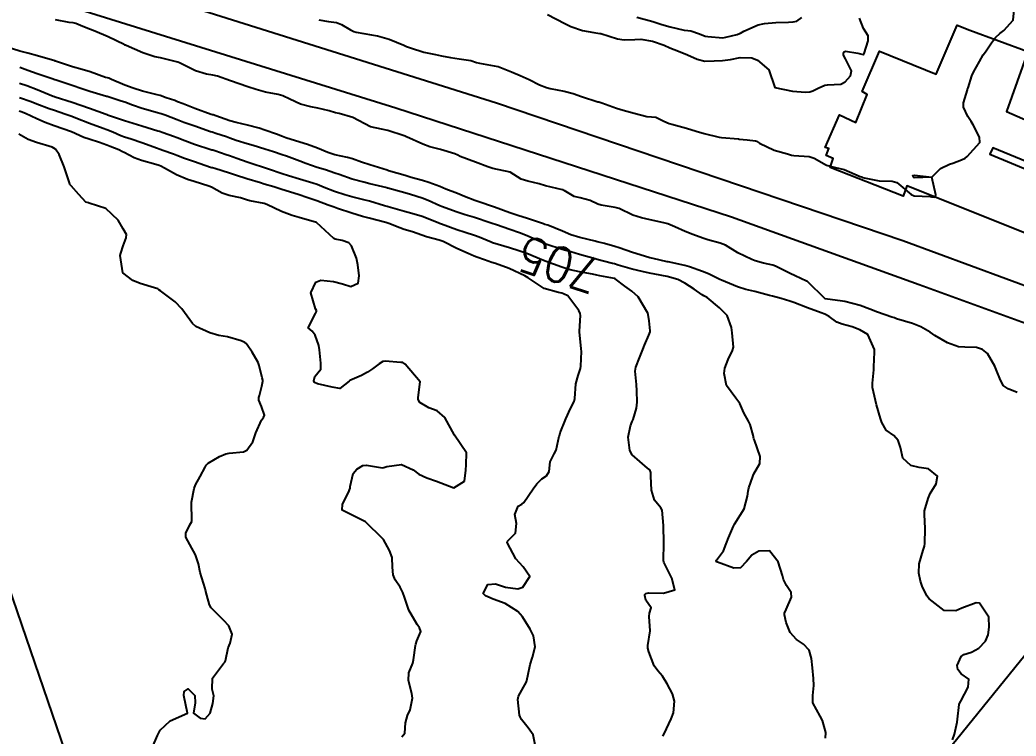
# Model space of a CAD drawing. Header units: metres. Extents: x 298520 to 308411, y 7433745 to 7450750.
# Drawn here: x 306096.4 to 306209.8, y 7435754.7 to 7435836.2 of the extents above; entities that cross this region are included whole.
import ezdxf
from ezdxf.enums import TextEntityAlignment as Align

# ---------------------------------------------------------------- set-up
doc = ezdxf.new("R2010")
doc.units = ezdxf.units.M
doc.header["$LTSCALE"] = 10
doc.linetypes.add('CONTINUO', pattern=[0])
for name, color, linetype in [('Cotas', 45, 'Continuous'), ('Curvas de Nivel 1m', 11, 'Continuous'), ('Curvas de Nivel 5m', 15, 'Continuous'), ('Edificações', 30, 'Continuous'), ('Linha Férrea', 251, 'TRACKS'), ('TEXTO', 45, 'Continuous')]:
    doc.layers.add(name, color=color, linetype=linetype)
doc.styles.add('Style-STANDARD', font='STANDARD.shx')
doc.linetypes.add('TRACKS', pattern='A,0.15,[130,ltypeshp.shx,S=0.25,R=0,X=0,Y=0],0.15', length=0.3)

msp = doc.modelspace()

# ---------------------------------------------------------------- linework, layer by layer
at = {"layer": 'Curvas de Nivel 1m', "flags": 128}
for points, elevation in [([(306130.45, 7435836.22), (306131.53, 7435836.04), (306132.45, 7435835.89), (306133.02, 7435835.67), (306134.05, 7435835.09), (306134.44, 7435834.89), (306134.7, 7435834.81), (306136.43, 7435834.5), (306137.11, 7435834.38), (306138.43, 7435834), (306140.12, 7435833.32), (306140.42, 7435833.19), (306140.88, 7435833.01), (306142.41, 7435832.54), (306143.71, 7435832.27), (306144.4, 7435832.13), (306145.44, 7435831.91), (306146.4, 7435831.79), (306147.75, 7435831.58), (306148.4, 7435831.36), (306148.74, 7435831.26), (306150.39, 7435830.99), (306150.87, 7435830.89), (306152.38, 7435830.28), (306153.35, 7435829.89), (306154.37, 7435829.41), (306155.55, 7435828.83), (306156.36, 7435828.49), (306156.79, 7435828.39), (306158.36, 7435828.11), (306159.4, 7435827.83), (306160.35, 7435827.5), (306162.21, 7435826.89), (306162.34, 7435826.86), (306162.43, 7435826.83), (306162.65, 7435826.75), (306163.9, 7435826.29), (306164.34, 7435826.16), (306165.11, 7435825.93), (306166.33, 7435825.59), (306167.79, 7435825.22), (306168.33, 7435825.18), (306168.8, 7435825.14), (306169.74, 7435824.66), (306170.32, 7435824.41), (306170.65, 7435824.32), (306172.31, 7435823.86), (306173.39, 7435823.53), (306174.3, 7435823.28), (306176.04, 7435822.84), (306176.3, 7435822.8), (306178.21, 7435822.65), (306178.29, 7435822.64), (306179.23, 7435822.55), (306180.18, 7435822.42), (306180.29, 7435822.39), (306180.63, 7435822.19), (306182.28, 7435821.36), (306183.81, 7435820.96), (306184.28, 7435820.8), (306184.54, 7435820.75), (306186.27, 7435820.65), (306186.85, 7435820.45), (306188.26, 7435819.65), (306189.28, 7435819.4), (306190.25, 7435819.16), (306192.08, 7435818.39), (306192.24, 7435818.32), (306192.35, 7435818.28), (306194.24, 7435817.87), (306195.73, 7435817.84), (306196.24, 7435817.69), (306197.9, 7435816.32), (306198.22, 7435816.16), (306200.04, 7435816.11), (306200.22, 7435816.08), (306200.5, 7435816.01), (306200.71, 7435816.29), (306200.24, 7435818.29), (306198.24, 7435818.21), (306198.11, 7435818.32), (306198.08, 7435818.49), (306198.25, 7435818.54), (306200.24, 7435818.29), (306201.24, 7435819.3), (306202.27, 7435819.77), (306202.65, 7435819.88), (306203.61, 7435820.26), (306204.05, 7435820.47), (306204.28, 7435820.65), (306205.7, 7435822.23), (306205.68, 7435822.86), (306204.96, 7435824.24), (306204.71, 7435824.63), (306204.33, 7435825.2), (306203.84, 7435826.26), (306203.84, 7435826.77), (306204.3, 7435828.25), (306204.32, 7435828.3), (306204.37, 7435828.46), (306204.81, 7435829.82), (306204.98, 7435830.24), (306205.66, 7435831.48), (306206.1, 7435832.22), (306206.23, 7435832.41), (306206.42, 7435832.69), (306207.03, 7435833.61), (306207.48, 7435834.21), (306207.99, 7435834.66), (306208.45, 7435834.99), (306209.51, 7435836.18), (306209.63, 7435837.34)], 708), ([(306156.46, 7435836.82), (306158.45, 7435835.8), (306159.12, 7435835.46), (306160.45, 7435834.99), (306161.75, 7435834.76), (306162.44, 7435834.67), (306162.54, 7435834.65), (306164.43, 7435834.06), (306165.2, 7435833.94), (306166.43, 7435833.99), (306167.12, 7435834.01), (306168.43, 7435833.79), (306169.77, 7435833.31), (306170.42, 7435833.04), (306171.38, 7435832.64), (306172.41, 7435832.22), (306173.53, 7435831.74), (306174.4, 7435831.51), (306175.46, 7435831.53), (306176.4, 7435831.58), (306177.3, 7435831.68), (306178.41, 7435831.92), (306179.74, 7435831.88), (306180.4, 7435831.61), (306181.68, 7435830.52), (306182.36, 7435828.51), (306184.36, 7435828.09), (306185.87, 7435827.98), (306186.36, 7435828.02), (306186.7, 7435828.12), (306187.28, 7435828.45), (306188.05, 7435828.76), (306188.37, 7435828.8), (306189.89, 7435828.9), (306190.37, 7435829.14), (306190.97, 7435829.82), (306191.1, 7435830.4), (306190.41, 7435831.76), (306190.17, 7435832.18), (306190.18, 7435832.41), (306190.26, 7435832.57), (306190.42, 7435832.64), (306191.81, 7435832.4), (306192.41, 7435832.26), (306192.49, 7435832.31), (306192.54, 7435832.39), (306193.01, 7435833.81), (306192.98, 7435834.38), (306192.45, 7435835.24), (306192.02, 7435836.39)], 707), ([(306209.96, 7435793.77), (306208.94, 7435794.19), (306208.38, 7435794.6), (306207.97, 7435795.39), (306207.64, 7435796.2), (306207.41, 7435796.78), (306206.57, 7435798.21), (306206.01, 7435798.69), (306205.33, 7435798.92), (306204.01, 7435798.93), (306203.27, 7435799), (306202.02, 7435799.44), (306200.58, 7435800.28), (306200.04, 7435800.65), (306199, 7435801.26), (306198.05, 7435801.63), (306196.2, 7435802.19), (306196.05, 7435802.25), (306195.98, 7435802.27), (306195.67, 7435802.35), (306194.06, 7435802.92), (306193.17, 7435803.28), (306192.07, 7435803.68), (306190.34, 7435804.15), (306190.08, 7435804.2), (306188.08, 7435804.44), (306186.1, 7435806.42), (306186.08, 7435806.43), (306185.98, 7435806.46), (306184.69, 7435807.06), (306184.11, 7435807.35), (306182.45, 7435808.18), (306182.12, 7435808.3), (306181.09, 7435808.52), (306180.13, 7435808.78), (306179.76, 7435808.91), (306178.14, 7435809.7), (306176.76, 7435810.57), (306176.15, 7435810.79), (306174.72, 7435811.17), (306174.16, 7435811.36), (306173.01, 7435811.78), (306172.17, 7435812.1), (306170.98, 7435812.64), (306170.18, 7435812.98), (306169.72, 7435813.11), (306168.18, 7435813.45), (306167.18, 7435813.69), (306166.19, 7435813.97), (306164.65, 7435814.72), (306164.2, 7435814.84), (306162.58, 7435815.12), (306162.21, 7435815.24), (306161.32, 7435815.65), (306160.21, 7435815.93), (306159.53, 7435816.1), (306158.37, 7435816.8), (306158.26, 7435816.84), (306158.22, 7435816.84), (306158.17, 7435816.85), (306156.23, 7435817.3), (306155.52, 7435817.54), (306154.23, 7435817.85), (306153.46, 7435818.07), (306152.24, 7435818.87), (306150.25, 7435819.28), (306149.69, 7435819.46), (306148.26, 7435820), (306146.55, 7435820.66), (306146.27, 7435820.8), (306145.92, 7435820.94), (306144.28, 7435821.44), (306143.08, 7435821.77), (306142.28, 7435822.07), (306140.41, 7435822.89), (306140.29, 7435822.94), (306140.25, 7435822.97), (306140.14, 7435823.01), (306138.3, 7435823.63), (306137.57, 7435823.78), (306136.31, 7435824.03), (306134.32, 7435825.08), (306132.75, 7435825.53), (306132.33, 7435825.64), (306131.6, 7435825.84), (306130.33, 7435826.17), (306129.52, 7435826.32), (306128.34, 7435826.63), (306127.13, 7435827.17), (306126.35, 7435827.55), (306125.82, 7435827.72), (306124.35, 7435827.99), (306123.31, 7435828.27), (306122.36, 7435828.58), (306120.37, 7435829.25), (306118.9, 7435829.8), (306118.38, 7435829.93), (306117.63, 7435830.04), (306116.38, 7435830.39), (306114.56, 7435831.32), (306114.39, 7435831.4), (306112.85, 7435831.79), (306112.4, 7435831.87), (306111.75, 7435832), (306110.4, 7435832.44), (306108.5, 7435833.3), (306108.41, 7435833.33), (306108.36, 7435833.34), (306108.26, 7435833.39), (306106.43, 7435834.28), (306104.94, 7435834.93), (306104.44, 7435835.13), (306103.56, 7435835.45), (306102.77, 7435835.79), (306102.45, 7435835.86), (306102, 7435835.92), (306100.45, 7435836.2)], 708), ([(306166.64, 7435836.52), (306168.46, 7435836.04), (306169.48, 7435835.69), (306170.45, 7435835.4), (306172.03, 7435835.05), (306172.45, 7435835.01), (306172.79, 7435834.97), (306173.79, 7435834.61), (306174.44, 7435834.37), (306174.72, 7435834.32), (306176.44, 7435834.18), (306176.8, 7435834.22), (306178.09, 7435834.56), (306178.35, 7435834.65), (306178.44, 7435834.7), (306178.82, 7435834.93), (306180.45, 7435835.64), (306181.19, 7435835.79), (306182.46, 7435835.9), (306183.92, 7435835.95), (306184.46, 7435835.97), (306184.86, 7435836.07), (306185.45, 7435836.47)], 706), ([(306202.59, 7435754.26), (306202.84, 7435754.91), (306203.14, 7435756.25), (306203.17, 7435756.59), (306203.34, 7435758.25), (306203.38, 7435758.4), (306203.54, 7435758.65), (306204.39, 7435760.24), (306204.47, 7435761.14), (306203.57, 7435761.76), (306203.19, 7435762.25), (306203.12, 7435762.71), (306203.6, 7435763.74), (306203.88, 7435763.97), (306204.77, 7435764.23), (306205.61, 7435764.69), (306206.36, 7435765.47), (306206.65, 7435766.21), (306206.76, 7435767.09), (306206.74, 7435768.21), (306205.67, 7435769.8), (306205.29, 7435769.84), (306203.66, 7435769.24), (306202.98, 7435768.94), (306201.66, 7435768.98), (306199.94, 7435770.29), (306199.68, 7435770.65), (306199.13, 7435771.74), (306198.95, 7435772.3), (306198.78, 7435773.23), (306198.8, 7435774.3), (306199.26, 7435775.82), (306199.4, 7435776.3), (306199.44, 7435776.61), (306199.49, 7435778.29), (306199.4, 7435779.91), (306199.41, 7435780.3), (306199.81, 7435781.71), (306199.99, 7435782.11), (306200.07, 7435782.29), (306200.73, 7435783.38), (306200.9, 7435784.28), (306199.85, 7435785.11), (306198.81, 7435785.26), (306197.85, 7435785.46), (306196.95, 7435786.33), (306196.67, 7435787.54), (306196.42, 7435788.33), (306195.9, 7435788.88), (306195.04, 7435789.49), (306194.54, 7435790.36), (306194.38, 7435790.82), (306193.93, 7435792.37), (306193.49, 7435794.37), (306193.5, 7435794.84), (306193.65, 7435796.37), (306193.65, 7435796.71), (306193.72, 7435798.37), (306193.71, 7435798.67), (306192.94, 7435800.38), (306192.04, 7435800.94), (306191.16, 7435801.28), (306190.04, 7435801.56), (306189.42, 7435801.79), (306188.57, 7435802.43), (306188.06, 7435802.7), (306187.64, 7435802.87), (306186.07, 7435803.44), (306184.51, 7435804.05), (306184.08, 7435804.2), (306183.09, 7435804.5), (306182.09, 7435804.75), (306181.77, 7435804.83), (306180.09, 7435805.28), (306179.07, 7435805.52), (306178.1, 7435805.82), (306176.29, 7435806.58), (306176.1, 7435806.67), (306174.82, 7435807.31), (306174.11, 7435807.57), (306172.65, 7435808.09), (306172.12, 7435808.25), (306170.23, 7435808.65), (306170.12, 7435808.67), (306168.5, 7435809.04), (306168.13, 7435809.13), (306167.52, 7435809.29), (306166.14, 7435809.73), (306164.62, 7435810.24), (306164.15, 7435810.39), (306162.96, 7435810.74), (306162.32, 7435810.92), (306162.15, 7435810.95), (306161.91, 7435811), (306160.16, 7435811.42), (306159.12, 7435811.75), (306158.17, 7435812.15), (306156.53, 7435812.82), (306156.17, 7435812.93), (306156.02, 7435812.98), (306154.18, 7435813.58), (306153.11, 7435813.94), (306152.19, 7435814.25), (306150.43, 7435814.89), (306150.2, 7435814.97), (306148.76, 7435815.46), (306148.21, 7435815.65), (306147.04, 7435816.1), (306146.22, 7435816.43), (306144.9, 7435816.95), (306144.23, 7435817.23), (306142.96, 7435817.71), (306142.24, 7435817.92), (306140.97, 7435818.27), (306140.25, 7435818.49), (306138.36, 7435819.04), (306138.28, 7435819.07), (306138.25, 7435819.08), (306138.21, 7435819.08), (306136.26, 7435819.69), (306135.31, 7435820.02), (306134.27, 7435820.38), (306133.71, 7435820.53), (306132.27, 7435820.85), (306131.46, 7435821.12), (306130.28, 7435821.62), (306129.15, 7435822.02), (306128.28, 7435822.27), (306126.67, 7435822.79), (306126.29, 7435822.93), (306125.61, 7435823.19), (306124.3, 7435823.66), (306123.64, 7435823.87), (306122.31, 7435824.22), (306121.03, 7435824.53), (306120.32, 7435824.73), (306118.69, 7435825.27), (306118.42, 7435825.38), (306118.32, 7435825.4), (306118.17, 7435825.44), (306116.33, 7435826.11), (306115, 7435826.65), (306114.34, 7435826.89), (306114.02, 7435827.01), (306113.06, 7435827.34), (306112.35, 7435827.58), (306112.04, 7435827.66), (306110.35, 7435828.1), (306109.31, 7435828.43), (306108.36, 7435828.76), (306106.81, 7435829.41), (306106.52, 7435829.56), (306106.37, 7435829.6), (306106.14, 7435829.65), (306104.38, 7435830.3), (306103.5, 7435830.57), (306102.39, 7435830.86), (306100.46, 7435831.49), (306100.39, 7435831.51), (306100.36, 7435831.53), (306098.4, 7435832.11), (306097.3, 7435832.42), (306096.4, 7435832.65), (306094.82, 7435833.15)], 707), ([(306188.12, 7435754.43), (306188.16, 7435755.1), (306187.8, 7435756.44), (306187.51, 7435756.94), (306186.7, 7435758.45), (306186.71, 7435759.28), (306186.8, 7435760.45), (306186.77, 7435761.24), (306186.65, 7435762.45), (306186.54, 7435763.5), (306186.27, 7435764.45), (306185.61, 7435765.13), (306184.82, 7435765.68), (306184.12, 7435766.48), (306183.64, 7435767.61), (306183.45, 7435768.49), (306183.47, 7435768.68), (306183.66, 7435769.1), (306184.28, 7435770.48), (306184.22, 7435771.02), (306183.69, 7435771.81), (306183.36, 7435772.49), (306183.22, 7435772.97), (306182.75, 7435774.5), (306181.74, 7435775.78), (306180.55, 7435775.71), (306179.73, 7435775.27), (306179.13, 7435774.54), (306178.45, 7435773.81), (306177.71, 7435773.79), (306175.84, 7435774.46), (306175.72, 7435774.52), (306175.68, 7435774.58), (306175.72, 7435774.7), (306176.53, 7435775.78), (306176.83, 7435776.57), (306177.07, 7435777.25), (306177.65, 7435778.56), (306177.69, 7435778.65), (306177.78, 7435778.8), (306178.88, 7435780.54), (306179.24, 7435781.98), (306179.32, 7435782.54), (306179.42, 7435782.94), (306179.84, 7435784.21), (306179.92, 7435784.45), (306179.97, 7435784.53), (306180.67, 7435785.71), (306180.71, 7435786.52), (306180.05, 7435788.37), (306179.99, 7435788.53), (306179.9, 7435788.93), (306179.54, 7435790.16), (306179.36, 7435790.54), (306178.85, 7435791.48), (306178.36, 7435792.55), (306177.94, 7435793.14), (306176.87, 7435794.57), (306176.59, 7435795.96), (306176.68, 7435796.57), (306177.04, 7435797.53), (306177.56, 7435798.56), (306177.64, 7435798.94), (306177.49, 7435800.57), (306177.44, 7435801.17), (306176.92, 7435802.57), (306176.07, 7435803.43), (306174.66, 7435804.6), (306174.28, 7435804.81), (306174.09, 7435804.92), (306173.17, 7435805.54), (306172.1, 7435806.23), (306171.3, 7435806.64), (306170.11, 7435807), (306168.7, 7435807.26), (306168.11, 7435807.37), (306167.24, 7435807.56), (306166.11, 7435807.83), (306164.53, 7435808.3), (306164.12, 7435808.42), (306163.88, 7435808.48), (306162.84, 7435808.74), (306162.13, 7435808.93), (306161.89, 7435808.99), (306160.13, 7435809.51), (306159.15, 7435809.79), (306158.15, 7435810.08), (306156.29, 7435810.68), (306156.15, 7435810.73), (306155.94, 7435810.82), (306154.16, 7435811.64), (306153.29, 7435811.98), (306152.17, 7435812.36), (306150.67, 7435812.89), (306150.18, 7435813.04), (306149.96, 7435813.11), (306148.18, 7435813.71), (306147.09, 7435814.03), (306146.19, 7435814.3), (306144.42, 7435814.96), (306144.2, 7435815.05), (306142.88, 7435815.65), (306142.21, 7435815.92), (306140.89, 7435816.33), (306140.22, 7435816.52), (306139.83, 7435816.63), (306138.31, 7435817.04), (306138.22, 7435817.06), (306138.2, 7435817.07), (306136.23, 7435817.56), (306135.58, 7435817.72), (306134.24, 7435818.08), (306132.76, 7435818.59), (306132.25, 7435818.77), (306131.2, 7435819.12), (306130.26, 7435819.42), (306128.96, 7435819.85), (306128.26, 7435820.11), (306126.76, 7435820.69), (306126.27, 7435820.86), (306125.26, 7435821.19), (306124.28, 7435821.5), (306122.95, 7435821.89), (306122.28, 7435822.09), (306121.04, 7435822.49), (306120.29, 7435822.75), (306119.92, 7435822.88), (306118.69, 7435823.27), (306118.29, 7435823.41), (306118.11, 7435823.47), (306116.3, 7435824.09), (306115.08, 7435824.54), (306114.32, 7435824.84), (306112.94, 7435825.34), (306112.48, 7435825.5), (306112.32, 7435825.55), (306112.05, 7435825.63), (306110.33, 7435826.13), (306109.2, 7435826.51), (306108.34, 7435826.83), (306107.91, 7435826.97), (306106.55, 7435827.42), (306106.34, 7435827.48), (306106.26, 7435827.5), (306104.35, 7435828.05), (306103.44, 7435828.37), (306102.36, 7435828.75), (306100.53, 7435829.33), (306100.37, 7435829.39), (306100.07, 7435829.49), (306098.38, 7435830.07), (306097.31, 7435830.45), (306096.39, 7435830.78)], 706), ([(306155.19, 7435753.09), (306154.84, 7435754.83), (306154.26, 7435755.61), (306153.5, 7435756.56), (306153.35, 7435756.85), (306153.3, 7435757.05), (306153.11, 7435758.85), (306153.18, 7435759.21), (306153.54, 7435759.91), (306154.07, 7435760.84), (306154.25, 7435761.53), (306154.5, 7435762.84), (306154.76, 7435763.66), (306155.08, 7435764.83), (306154.88, 7435766.1), (306154.51, 7435766.84), (306153.64, 7435768.23), (306153.08, 7435768.86), (306151.66, 7435769.78), (306150.29, 7435770.27), (306149.67, 7435770.51), (306149.41, 7435770.63), (306149.16, 7435770.9), (306149.68, 7435771.92), (306150.55, 7435772.02), (306151.68, 7435771.64), (306153.1, 7435771.43), (306153.68, 7435771.62), (306154.48, 7435772.84), (306153.71, 7435773.94), (306152.86, 7435774.86), (306151.89, 7435776.72), (306151.92, 7435776.87), (306152.83, 7435777.79), (306152.95, 7435778.86), (306152.75, 7435779.89), (306153.13, 7435780.86), (306153.56, 7435781.08), (306153.8, 7435781.27), (306154.86, 7435782.83), (306155.25, 7435783.4), (306155.83, 7435783.95), (306156.36, 7435784.29), (306156.65, 7435784.81), (306156.78, 7435785.89), (306157.25, 7435786.81), (306157.46, 7435787.21), (306157.82, 7435788.8), (306157.83, 7435788.86), (306157.9, 7435789.19), (306158.55, 7435790.79), (306159.1, 7435791.96), (306159.52, 7435792.78), (306159.59, 7435793.12), (306159.7, 7435794.77), (306159.97, 7435795.74), (306160.22, 7435796.52), (306160.26, 7435796.77), (306160.33, 7435798.44), (306160.32, 7435798.77), (306160.12, 7435800.68), (306160.12, 7435800.77), (306160.24, 7435802.57), (306160.21, 7435802.77), (306160.06, 7435803.12), (306158.8, 7435804.79), (306158.3, 7435805.02), (306158.09, 7435805.08), (306157.73, 7435805.16), (306156.09, 7435805.64), (306154.29, 7435806.84), (306154.1, 7435806.96), (306153.88, 7435807.07), (306152.12, 7435807.89), (306150.55, 7435808.46), (306150.13, 7435808.6), (306149.3, 7435808.9), (306148.42, 7435809.2), (306148.14, 7435809.31), (306147.46, 7435809.61), (306146.15, 7435810.19), (306144.6, 7435810.96), (306144.15, 7435811.11), (306142.69, 7435811.51), (306142.16, 7435811.69), (306141.09, 7435812.08), (306140.17, 7435812.36), (306139.67, 7435812.52), (306138.39, 7435813.04), (306138.17, 7435813.11), (306138.08, 7435813.14), (306136.18, 7435813.64), (306135.41, 7435813.84), (306134.19, 7435814.19), (306132.57, 7435814.74), (306132.2, 7435814.87), (306131.51, 7435815.12), (306130.21, 7435815.59), (306129.06, 7435815.99), (306128.21, 7435816.28), (306126.61, 7435816.78), (306126.22, 7435816.9), (306125.32, 7435817.19), (306124.23, 7435817.52), (306123.79, 7435817.65), (306122.24, 7435818.11), (306120.95, 7435818.53), (306120.25, 7435818.76), (306118.59, 7435819.27), (306118.33, 7435819.35), (306118.25, 7435819.38), (306118.11, 7435819.42), (306116.26, 7435820.03), (306115.14, 7435820.44), (306114.27, 7435820.77), (306113.87, 7435820.92), (306112.68, 7435821.34), (306112.38, 7435821.45), (306112.27, 7435821.49), (306112.07, 7435821.56), (306110.28, 7435822.2), (306109.05, 7435822.61), (306108.29, 7435822.87), (306107.9, 7435823.01), (306106.98, 7435823.41), (306106.3, 7435823.69), (306105.88, 7435823.84), (306104.31, 7435824.41), (306102.76, 7435825.02), (306102.32, 7435825.19), (306101.5, 7435825.48), (306100.33, 7435825.88), (306099.73, 7435826.09), (306098.33, 7435826.61), (306097.68, 7435826.87), (306096.34, 7435827.35)], 704), ([(306139.89, 7435754.59), (306140.23, 7435755), (306140.3, 7435756.19), (306140.52, 7435757), (306140.84, 7435757.66), (306141.09, 7435758.99), (306141.01, 7435759.53), (306140.66, 7435761), (306140.7, 7435761.86), (306141.14, 7435762.99), (306141.23, 7435763.34), (306141.45, 7435764.99), (306141.48, 7435765.12), (306141.61, 7435765.52), (306142.04, 7435766.57), (306141.9, 7435766.99), (306141.63, 7435767.39), (306140.69, 7435769), (306140.18, 7435770.49), (306140.01, 7435771.01), (306139.68, 7435771.64), (306139.12, 7435772.46), (306138.92, 7435773.02), (306138.83, 7435773.9), (306138.77, 7435775.02), (306138.5, 7435775.8), (306137.81, 7435777.04), (306137.74, 7435777.12), (306135.77, 7435779.06), (306133.78, 7435780.06), (306133.08, 7435780.39), (306133.13, 7435781.09), (306133.81, 7435782.41), (306133.99, 7435782.9), (306134.02, 7435783.08), (306134.36, 7435784.55), (306134.75, 7435785.07), (306135.44, 7435785.47), (306135.85, 7435785.53), (306137.67, 7435785.22), (306137.84, 7435785.24), (306138.19, 7435785.38), (306139.85, 7435785.6), (306141.17, 7435785), (306141.84, 7435784.49), (306142.74, 7435784.07), (306143.82, 7435783.68), (306145.81, 7435782.94), (306147.04, 7435783.71), (306147.17, 7435784.93), (306147.22, 7435785.55), (306147.26, 7435786.93), (306145.89, 7435788.94), (306144.78, 7435790.95), (306143.92, 7435791.7), (306142.98, 7435792.03), (306141.93, 7435792.64), (306141.75, 7435792.99), (306141.73, 7435793.2), (306141.96, 7435794.99), (306140.26, 7435797.01), (306139.99, 7435797.2), (306139.78, 7435797.22), (306137.99, 7435797.34), (306137.72, 7435797.31), (306137.31, 7435797.05), (306136.55, 7435796.48), (306135.97, 7435796.1), (306135.31, 7435795.72), (306133.96, 7435795.14), (306133.88, 7435795.08), (306132.82, 7435794.23), (306131.95, 7435794.39), (306130.29, 7435794.79), (306129.96, 7435794.92), (306129.85, 7435795.13), (306129.97, 7435795.59), (306130.66, 7435796.44), (306130.68, 7435797.12), (306130.5, 7435798.63), (306130.42, 7435799.13), (306130.02, 7435800.33), (306129.67, 7435800.78), (306129.23, 7435801.14), (306130.05, 7435802.79), (306130.17, 7435803.01), (306130.16, 7435803.13), (306130.06, 7435803.32), (306129.54, 7435805.14), (306130.1, 7435806.35), (306130.65, 7435806.58), (306132.1, 7435806.44), (306133.14, 7435806.14), (306134.09, 7435805.87), (306134.92, 7435806.25), (306135.04, 7435807.07), (306134.87, 7435808.33), (306134.73, 7435809.07), (306134.15, 7435810.49), (306133.87, 7435810.81), (306133.11, 7435811.1), (306132.3, 7435811.26), (306132.16, 7435811.33), (306130.17, 7435813.13), (306128.18, 7435813.7), (306127.41, 7435813.94), (306126.19, 7435814.41), (306124.52, 7435815.2), (306124.2, 7435815.29), (306122.58, 7435815.6), (306122.21, 7435815.71), (306121.51, 7435815.94), (306120.21, 7435816.23), (306119.43, 7435816.48), (306118.22, 7435817.16), (306117.92, 7435817.28), (306116.23, 7435817.8), (306115.5, 7435818.05), (306114.24, 7435818.56), (306112.86, 7435819.34), (306112.45, 7435819.54), (306112.26, 7435819.61), (306111.86, 7435819.75), (306110.26, 7435820.2), (306109.39, 7435820.51), (306108.27, 7435821.09), (306108.08, 7435821.2), (306107.68, 7435821.4), (306106.66, 7435821.8), (306106.28, 7435821.94), (306105.46, 7435822.25), (306104.28, 7435822.61), (306103.66, 7435822.83), (306102.29, 7435823.47), (306100.3, 7435824.15), (306099.29, 7435824.52), (306098.31, 7435824.93), (306097.02, 7435825.53), (306096.54, 7435825.75), (306096.33, 7435825.83)], 703), ([(306111.45, 7435753.35), (306112.08, 7435754.74), (306112.37, 7435755.34), (306113.49, 7435756.42), (306115.5, 7435757.3), (306115.06, 7435759.3), (306115.1, 7435759.74), (306115.54, 7435760.07), (306116.31, 7435759.29), (306116.35, 7435758.46), (306116.17, 7435757.29), (306116.91, 7435756.7), (306117.5, 7435756.63), (306118.05, 7435757.27), (306118.38, 7435758.4), (306118.48, 7435759.27), (306118.29, 7435760.01), (306118.32, 7435761.27), (306119.57, 7435762.93), (306119.73, 7435763.09), (306119.8, 7435763.25), (306120.13, 7435764.71), (306120.34, 7435765.24), (306120.58, 7435766.27), (306120.18, 7435767.24), (306119.63, 7435767.84), (306118.16, 7435769.27), (306117.98, 7435769.6), (306117.67, 7435770.72), (306117.55, 7435771.28), (306117.49, 7435771.47), (306116.92, 7435773.29), (306116.72, 7435774.28), (306116.4, 7435775.29), (306115.73, 7435776.5), (306115.3, 7435777.3), (306115.28, 7435777.77), (306115.76, 7435778.73), (306115.96, 7435779.11), (306115.99, 7435779.3), (306115.93, 7435781.16), (306115.94, 7435781.3), (306116.24, 7435782.87), (306116.4, 7435783.29), (306116.91, 7435784.21), (306117.49, 7435785.28), (306117.62, 7435785.5), (306117.85, 7435785.76), (306119.11, 7435786.52), (306119.86, 7435786.79), (306120.24, 7435786.87), (306121.86, 7435787.04), (306122.25, 7435787.22), (306122.92, 7435788.17), (306123.27, 7435789.21), (306123.91, 7435790.64), (306124.15, 7435790.96), (306124.26, 7435791.2), (306123.92, 7435792.18), (306123.62, 7435792.9), (306123.62, 7435793.2), (306123.68, 7435793.46), (306123.95, 7435794.5), (306124.07, 7435795.09), (306124.05, 7435795.2), (306123.97, 7435795.47), (306123.64, 7435796.86), (306123.51, 7435797.21), (306122.86, 7435798.36), (306122.27, 7435799.23), (306122.15, 7435799.36), (306122.02, 7435799.47), (306121.59, 7435799.66), (306120.02, 7435800.11), (306119.05, 7435800.29), (306118.03, 7435800.58), (306116.42, 7435801.3), (306116.04, 7435801.64), (306114.82, 7435803.31), (306114.06, 7435804.11), (306112.39, 7435805.35), (306112.22, 7435805.49), (306112.09, 7435805.59), (306111.74, 7435805.7), (306110.09, 7435806.19), (306109.27, 7435806.55), (306108.1, 7435807.4), (306107.83, 7435809.4), (306107.88, 7435809.66), (306108.14, 7435810.5), (306108.48, 7435811.4), (306108.52, 7435811.76), (306108.16, 7435812.43), (306107.59, 7435813.41), (306106.19, 7435814.73), (306104.29, 7435815.35), (306104.2, 7435815.36), (306103.91, 7435815.44), (306103.1, 7435816.34), (306102.22, 7435817.3), (306102.1, 7435817.47), (306102.03, 7435817.66), (306101.45, 7435819.48), (306100.87, 7435820.88), (306100.45, 7435821.49), (306100.27, 7435821.61), (306100.06, 7435821.71), (306098.28, 7435822.24), (306097.34, 7435822.58), (306096.29, 7435823.2)], 702)]:
    msp.add_lwpolyline(points, dxfattribs=dict(at, elevation=elevation))
at = {"layer": 'Curvas de Nivel 5m', "elevation": 705, "flags": 128}
msp.add_lwpolyline([(306169.62, 7435754.65), (306169.76, 7435754.92), (306170.56, 7435756.64), (306170.84, 7435757.31), (306170.94, 7435758.64), (306170.7, 7435759.48), (306170.12, 7435760.64), (306169.56, 7435761.51), (306169.03, 7435762.12), (306168.62, 7435762.66), (306168, 7435764.27), (306167.89, 7435764.68), (306167.91, 7435764.98), (306168.17, 7435766.67), (306168.05, 7435768.27), (306168.09, 7435768.67), (306168.28, 7435769.29), (306167.67, 7435770.13), (306167.56, 7435770.68), (306167.57, 7435770.78), (306167.67, 7435770.89), (306167.99, 7435770.98), (306169.68, 7435770.93), (306170.98, 7435771.34), (306170.64, 7435772.64), (306169.72, 7435774.46), (306169.68, 7435774.65), (306169.74, 7435776.65), (306169.68, 7435778.65), (306169.54, 7435780.4), (306169.39, 7435780.66), (306168.65, 7435781.52), (306168.32, 7435782.67), (306168.23, 7435784.28), (306168.26, 7435784.67), (306168.14, 7435784.97), (306167.85, 7435785.16), (306166.13, 7435786.7), (306165.87, 7435787.18), (306165.67, 7435788.7), (306165.91, 7435790.01), (306166.12, 7435790.49), (306166.23, 7435790.7), (306166.6, 7435792.02), (306166.68, 7435792.69), (306166.66, 7435793.99), (306166.6, 7435794.69), (306166.45, 7435796.22), (306166.52, 7435796.69), (306166.95, 7435797.74), (306167.32, 7435798.69), (306167.52, 7435799.18), (306168.03, 7435800.31), (306168.16, 7435800.68), (306168.17, 7435800.81), (306168.05, 7435801.94), (306167.95, 7435802.68), (306167.91, 7435802.83), (306166.82, 7435804.69), (306166.09, 7435805.32), (306165.28, 7435805.9), (306164.18, 7435806.72), (306164.1, 7435806.75), (306162.43, 7435807.07), (306162.11, 7435807.14), (306161.61, 7435807.25), (306160.11, 7435807.51), (306159.06, 7435807.74), (306158.12, 7435808.05), (306156.22, 7435808.74), (306156.13, 7435808.77), (306156.01, 7435808.82), (306154.14, 7435809.6), (306153.22, 7435809.93), (306152.15, 7435810.26), (306150.21, 7435810.83), (306150.15, 7435810.85), (306150.12, 7435810.86), (306150.05, 7435810.89), (306148.71, 7435811.46), (306148.16, 7435811.66), (306147.1, 7435812), (306146.17, 7435812.31), (306144.39, 7435812.96), (306144.17, 7435813.04), (306144.04, 7435813.1), (306142.19, 7435813.82), (306141.03, 7435814.16), (306140.19, 7435814.38), (306138.33, 7435814.91), (306138.2, 7435814.95), (306137.9, 7435815.04), (306136.21, 7435815.55), (306135.56, 7435815.71), (306134.21, 7435816.06), (306133.41, 7435816.29), (306132.22, 7435816.66), (306131.05, 7435817.12), (306130.23, 7435817.46), (306129.74, 7435817.63), (306128.24, 7435818.08), (306126.97, 7435818.45), (306126.25, 7435818.67), (306124.71, 7435819.2), (306124.25, 7435819.36), (306122.85, 7435819.81), (306122.26, 7435820), (306121.1, 7435820.41), (306120.27, 7435820.72), (306119.87, 7435820.85), (306118.59, 7435821.28), (306118.35, 7435821.36), (306118.27, 7435821.38), (306118.13, 7435821.42), (306116.28, 7435822.02), (306115.16, 7435822.43), (306114.29, 7435822.77), (306113.88, 7435822.92), (306112.7, 7435823.34), (306112.29, 7435823.49), (306112.1, 7435823.55), (306110.3, 7435824.09), (306109.29, 7435824.4), (306108.31, 7435824.71), (306106.37, 7435825.37), (306106.32, 7435825.38), (306106.22, 7435825.42), (306104.33, 7435826.11), (306103.35, 7435826.47), (306102.34, 7435826.8), (306100.43, 7435827.4), (306100.34, 7435827.43), (306100.19, 7435827.49), (306098.35, 7435828.25), (306097.2, 7435828.69), (306096.36, 7435828.97)], dxfattribs=at)
at = {"layer": 'Edificações'}
for points in [[(306212.3, 7435811.35), (306197.41, 7435817.33), (306196.96, 7435816.14), (306188.67, 7435819.41), (306189.01, 7435820.44), (306188.22, 7435820.76), (306188.51, 7435821.55), (306188.09, 7435821.68), (306189.72, 7435825.41), (306191.6, 7435824.54), (306192.89, 7435827.73), (306192.31, 7435828.07), (306194.29, 7435832.65), (306200.74, 7435830.03), (306203.11, 7435835.61), (306204.57, 7435835.05), (306211.19, 7435832.59), (306208.74, 7435825.77), (306212.65, 7435824.07)], [(306211.05, 7435820.03), (306207.18, 7435821.65), (306206.83, 7435820.91), (306219.63, 7435815.62)], [(306085.1, 7435800.76), (306102.52, 7435749.95), (306131.46, 7435665.29), (306056.07, 7435639)]]:
    msp.add_lwpolyline(points, dxfattribs=at)
at = {"layer": 'Linha Férrea', "flags": 128}
msp.add_lwpolyline([(307827.16, 7434249.95), (307821.56, 7434258.81), (307819.52, 7434262.43), (307816.3, 7434268.22), (307813.68, 7434272.3), (307811.64, 7434275.46), (307798.22, 7434296.14), (307773.74, 7434334.03), (307761.73, 7434352.01), (307752.47, 7434367.89), (307735.13, 7434393.38), (307710.74, 7434431.02), (307694.81, 7434455.28), (307677.7, 7434482.21), (307665.38, 7434501.66), (307643.88, 7434534.84), (307627.56, 7434562.54), (307613.51, 7434586.87), (307596.95, 7434617.47), (307576.4, 7434659.98), (307564.17, 7434687.32), (307541.06, 7434734.95), (307530.17, 7434758.54), (307516.92, 7434785.92), (307501.76, 7434817.25), (307481.68, 7434859.3), (307459.2, 7434904.2), (307442.79, 7434936.27), (307425.28, 7434968.91), (307411.69, 7434992.24), (307402.57, 7435007.68), (307388.85, 7435028.5), (307366.95, 7435058.3), (307352.5, 7435076.75), (307335.71, 7435095.81), (307323.74, 7435108.4), (307304.88, 7435127.21), (307280.64, 7435149.6), (307260.89, 7435166.25), (307239.5, 7435183.01), (307222.59, 7435195.4), (307206.91, 7435206.43), (307191.54, 7435216.92), (307180.98, 7435223.58), (307147.08, 7435245.04), (307110.18, 7435267.87), (307071.33, 7435292.08), (307013.04, 7435328.92), (306934.22, 7435378.29), (306890.85, 7435406.01), (306860.76, 7435425.27), (306830.44, 7435444.17), (306783.16, 7435474), (306743.29, 7435499.12), (306730.65, 7435506.8), (306700.01, 7435524.56), (306649.97, 7435556.16), (306620.54, 7435574.68), (306585.88, 7435596.36), (306549.21, 7435619.44), (306511.46, 7435642.99), (306481.3, 7435662.07), (306449.91, 7435681.79), (306417.31, 7435702.16), (306386.5, 7435720.66), (306359.57, 7435735.78), (306332.26, 7435749.95), (306295.74, 7435767.25), (306254.91, 7435784.83), (306234.55, 7435793.03), (306198.8, 7435806.04), (306177.43, 7435813.74), (306139.2, 7435826.14), (306101.03, 7435838.04), (306051.97, 7435853.03), (306008.19, 7435866.65), (306003.58, 7435868.04), (305974.11, 7435878.74), (305939.65, 7435889.45), (305902.23, 7435900.74), (305881.18, 7435906.22), (305868.58, 7435910.19), (305845.54, 7435919.12), (305815.17, 7435933.3), (305786.71, 7435949.03), (305760.88, 7435966.42), (305735.18, 7435986.89), (305723.76, 7435997.05), (305696.1, 7436025.19), (305678.2, 7436047.9), (305661.02, 7436071.86), (305645.02, 7436096.32), (305622.37, 7436129.7), (305596.14, 7436168.75), (305576.09, 7436198.75), (305559.43, 7436223.15), (305539.44, 7436252.72), (305521.42, 7436279.84), (305512.69, 7436292.82), (305499.49, 7436312.98), (305480.03, 7436341.61), (305460.3, 7436370.83), (305441.56, 7436398.43), (305421.25, 7436428.24), (305402.58, 7436456.09), (305384.09, 7436483.75), (305369.12, 7436505.55), (305351.23, 7436532.17), (305338.34, 7436551.44), (305322.73, 7436574.87), (305306.91, 7436598.3), (305293.24, 7436619.06), (305277.82, 7436644.31), (305263.89, 7436668.98), (305254.71, 7436687.72), (305243.78, 7436710.84), (305233.95, 7436734.39), (305225.11, 7436755.87), (305215.53, 7436780.47), (305201.61, 7436815.68), (305193.17, 7436837.83), (305177.38, 7436877.75), (305166.79, 7436904.69), (305153.94, 7436937.69), (305141.5, 7436969.14), (305130.7, 7436996.5), (305122.02, 7437018.5), (305113.06, 7437043.1), (305101.51, 7437072.01), (305093.24, 7437092.93), (305082.04, 7437121.36), (305073.35, 7437143.92), (305060.57, 7437176.45), (305050.18, 7437206.4), (305043.41, 7437227.87), (305037.47, 7437248.17), (305034.53, 7437261.71), (305031.72, 7437274.1), (305028.72, 7437297.87), (305025.03, 7437326.57), (305023.12, 7437358.56), (305023.12, 7437387.11), (305024.83, 7437414.87), (305027.31, 7437439.51), (305027.41, 7437441.26), (305030.71, 7437462.67), (305036.04, 7437488.9), (305042.47, 7437516.92), (305048.78, 7437544.54), (305055.48, 7437572.1), (305062.87, 7437603.39), (305069.5, 7437630.69), (305077.03, 7437662.82), (305085.46, 7437698.14), (305091.82, 7437727.64), (305097.21, 7437749.95), (305103.92, 7437777.27), (305111.1, 7437807.1), (305121.2, 7437849.91), (305125.41, 7437866.97), (305130.99, 7437888.73), (305137.36, 7437914.57), (305143.48, 7437941.14), (305150.28, 7437969.23), (305155.63, 7437993.86), (305160.5, 7438017.39), (305165.53, 7438047.97), (305167.4, 7438065.92), (305168.45, 7438080.5), (305168.7, 7438098.82), (305168.5, 7438111.61), (305167.44, 7438129.41), (305165.73, 7438144.8), (305163.05, 7438159.25), (305157.36, 7438183.65), (305149.71, 7438209.61), (305142.15, 7438230.52), (305132.88, 7438252.55), (305120.43, 7438277.84), (305109.12, 7438297.22), (305107.01, 7438300.23), (305099.26, 7438311.38), (305091.43, 7438322.41), (305083.38, 7438332.8), (305079.57, 7438337.52), (305074.8, 7438344.06), (305056.82, 7438367.08), (305041.94, 7438386.35), (305023.22, 7438411.98), (305005.97, 7438436.56), (304993.28, 7438456.49), (304983.12, 7438473.17), (304969.54, 7438498.7), (304959.94, 7438517.09), (304947.33, 7438543.43), (304933.09, 7438572.79), (304924.31, 7438590.95), (304918.2, 7438604.46), (304911.78, 7438619.16), (304905.93, 7438632.44), (304900.32, 7438648.46), (304895.83, 7438661.89), (304892.17, 7438674.5), (304887.95, 7438691.24), (304884.69, 7438706.94), (304881.85, 7438723.7), (304879.33, 7438740.13), (304878.19, 7438758.92), (304877.54, 7438778.36), (304877.21, 7438799.09), (304877.46, 7438830.88), (304877.86, 7438863.02), (304878.27, 7438892.7), (304878.6, 7438920.11), (304878.68, 7438952.24), (304877.94, 7438980.3), (304876.32, 7439009.02), (304874.94, 7439022.79), (304873.23, 7439037.84), (304870.14, 7439056.14), (304864.86, 7439082.08), (304859.08, 7439105.01), (304850.38, 7439133.89), (304843.06, 7439154.06), (304836.38, 7439171.24), (304828.25, 7439190.11), (304817.67, 7439211.83), (304806.69, 7439232.74), (304796.36, 7439250.87), (304785.22, 7439269.01), (304772.78, 7439289.1), (304755.7, 7439316.74), (304736.91, 7439345.94), (304718.85, 7439374.33), (304700.22, 7439403.62), (304676.46, 7439440.71), (304659.06, 7439468.06), (304641.49, 7439495.55), (304629.29, 7439515), (304612.29, 7439541.91), (304598.79, 7439563.31), (304583.09, 7439588.52), (304568.61, 7439611.38), (304554.37, 7439633.59), (304540.46, 7439656.11), (304527.86, 7439675.88), (304515.49, 7439695.97), (304501.01, 7439718.74), (304492.56, 7439732.18), (304481.09, 7439749.95), (304464.7, 7439773.55), (304458.7, 7439781.55), (304447.47, 7439795.48), (304430.85, 7439814.02), (304417.94, 7439826.87), (304407.63, 7439836.38), (304393.36, 7439848.49), (304380.4, 7439858.34), (304362.66, 7439870.74), (304347.09, 7439880.3), (304333.25, 7439887.82), (304320.73, 7439894.06), (304304.93, 7439900.99), (304286.44, 7439908.16), (304266.64, 7439915.42), (304246.69, 7439922.5), (304225.19, 7439929.98), (304199, 7439939.2), (304168.47, 7439950), (304152.89, 7439955.63), (304135.92, 7439962.49), (304121.35, 7439968.8), (304105.78, 7439976.38), (304088.74, 7439985.33), (304071.18, 7439995.83), (304051.5, 7440008.74), (304042.51, 7440015.33), (304023.02, 7440030.47), (304002.68, 7440048.64), (303992.18, 7440058.52), (303980.44, 7440070.49), (303965.02, 7440086.23), (303949.37, 7440102.5), (303932.05, 7440120.67), (303917.21, 7440136.17), (303903.07, 7440150.77), (303879.08, 7440175), (303863.63, 7440189.71), (303849.06, 7440203.12), (303838.55, 7440211.89), (303825.96, 7440222.58), (303811.47, 7440233.81), (303798.03, 7440243.58), (303789.17, 7440249.78, 0.048699), (303782.73, 7440254.33, -0.013971), (303778.98, 7440256.72, 0.011385), (303767.54, 7440264.08, 0.000455), (303759.24, 7440269.14, 0.004014), (303749.32, 7440275.08, 0.008965), (303739.52, 7440280.6), (303729.17, 7440286.2), (303717.71, 7440292.15), (303693.72, 7440304.37), (303679.1, 7440311.9), (303660.94, 7440321.33), (303642.97, 7440330.92), (303636.47, 7440334.55), (303624.84, 7440341.29), (303611.99, 7440348.94), (303603.08, 7440354.6), (303596.28, 7440359.1), (303587.51, 7440365.43), (303578.6, 7440372.22), (303569.48, 7440379.63), (303558.63, 7440389.13), (303549.89, 7440397.25), (303541.54, 7440405.46), (303534.88, 7440412.29), (303523.46, 7440424.47), (303512.29, 7440437.46), (303502.62, 7440449.26), (303497.01, 7440456.5), (303488.04, 7440468.69), (303481.42, 7440477.68), (303475.38, 7440486.35), (303465.79, 7440500.54), (303456.11, 7440515.6), (303445.61, 7440532.25), (303432.87, 7440552.63), (303423.19, 7440568.06, -0.000757), (303417.99, 7440576.14, 0.007668), (303411.65, 7440585.69), (303403.6, 7440597.44), (303394.77, 7440609.24), (303388.86, 7440616.92), (303381.26, 7440625.91), (303374.43, 7440633.82), (303364.89, 7440644.09), (303358.77, 7440650.24), (303349.65, 7440658.74), (303339.72, 7440667.52), (303332.66, 7440673.46), (303326.72, 7440678.05, -0.018136), (303320.92, 7440682.54, 0.027105), (303312.53, 7440688.78, -0.001525), (303306.78, 7440692.62), (303296.84, 7440699.32), (303291.58, 7440702.65), (303280.84, 7440709.24, 0.008003), (303271.25, 7440714.65, 0.013057), (303255.94, 7440722.45, -0.001991), (303248.37, 7440726.09, 0.012147), (303243.6, 7440728.27, -0.002135), (303237.37, 7440730.97), (303223.7, 7440736.96), (303210.1, 7440742.74), (303193.9, 7440749.57), (303189.82, 7440751.3), (303177.39, 7440756.46), (303158.99, 7440764.27), (303141.65, 7440771.61), (303117.1, 7440781.98), (303101.55, 7440788.52), (303093.45, 7440792.23), (303076.05, 7440800.18), (303054.93, 7440810.37), (303040.16, 7440817.98), (303025.35, 7440825.89), (303013.34, 7440832.76), (303004.06, 7440838.54), (302994.27, 7440845.09), (302982.62, 7440853.41), (302969.58, 7440863.65), (302962.58, 7440869.55), (302953.34, 7440877.8), (302943.02, 7440887.54), (302938.59, 7440892.15), (302933.33, 7440897.54), (302924.32, 7440907.75), (302915.9, 7440917.94), (302907.52, 7440928.75), (302899.78, 7440938.97), (302892.73, 7440949.15), (302888.76, 7440955.11), (302884.57, 7440961.75), (302879.49, 7440969.89), (302873.29, 7440980.61), (302867.78, 7440990.9), (302859.79, 7441006.77), (302851.23, 7441025.3), (302846.82, 7441035.61), (302841.67, 7441047.99), (302837.15, 7441059.32), (302829.38, 7441078.79), (302825.24, 7441088.83), (302821.86, 7441097.36), (302816.25, 7441111.47), (302810.67, 7441125.2), (302804.68, 7441140.05), (302799.05, 7441153.54), (302792.2, 7441169.33), (302786.8, 7441181.37), (302782.7, 7441189.73), (302780.99, 7441193.27, -0.024435), (302778.71, 7441197.53, 0.018839), (302775.04, 7441204.53), (302769.05, 7441215.01), (302764.16, 7441223.1), (302758.01, 7441232.57), (302751.03, 7441242.93), (302746.43, 7441249.47, 0.01417), (302742.29, 7441255.12, -0.010578), (302734.95, 7441264.49, 0.026045), (302726.65, 7441274.45), (302714.77, 7441287.27), (302702.59, 7441299.41), (302690.06, 7441310.89), (302682.56, 7441317.23), (302675.22, 7441323.25), (302666.87, 7441329.42, 0.027574), (302658.67, 7441335.28, -0.011091), (302655.15, 7441337.63, 0.01172), (302645.72, 7441343.9, 0.006642), (302635.25, 7441350.32, 0.010482), (302620.24, 7441358.82, 0.013683), (302599.22, 7441369.43, 0.008553), (302586.73, 7441375.05, 0.011788), (302575.05, 7441379.75, 0.002778), (302570.56, 7441381.4), (302560.88, 7441384.91), (302551, 7441388.04), (302546.22, 7441389.53, -0.019135), (302544.9, 7441389.88, 0.019296), (302522.94, 7441395.79, 0.000461), (302511.66, 7441398.34, 0.010049), (302501.51, 7441400.42), (302492.39, 7441402.1), (302485.29, 7441403.3), (302471.45, 7441405.53), (302444.87, 7441409.52), (302415.28, 7441413.93), (302384.35, 7441418.64), (302365.98, 7441421.32), (302360.25, 7441421.99), (302338.7, 7441425.13), (302306, 7441430.4), (302286.92, 7441434.2), (302278.6, 7441436.01), (302270.24, 7441438.28), (302260.05, 7441441.21), (302248.72, 7441444.79), (302234.93, 7441449.83), (302225.68, 7441453.69), (302223.91, 7441454.59), (302211.72, 7441460.08), (302198.55, 7441466.94), (302185.19, 7441474.43), (302176.27, 7441480.04), (302166.75, 7441486.09), (302155.71, 7441493.82), (302145.2, 7441501.91), (302133.65, 7441511.46), (302124.11, 7441520), (302113.8, 7441530.08), (302104.38, 7441540.03), (302095.47, 7441550.01), (302086.58, 7441560.93), (302077.65, 7441573.12), (302070.77, 7441583.08), (302062.65, 7441595.88), (302055.33, 7441608.4), (302048.69, 7441620.59), (302040.38, 7441636.79), (302032.96, 7441653.05), (302027.22, 7441666.29), (302023.74, 7441674.15), (302020.23, 7441682.95), (302013.85, 7441699.66), (302006.74, 7441720.03), (302000.14, 7441739.47), (301996.81, 7441749.52), (301993.17, 7441760.44), (301988.74, 7441774), (301985.31, 7441784.6), (301976.67, 7441811.03), (301970.97, 7441828.13), (301966.76, 7441840.46), (301961.82, 7441854.8), (301956.6, 7441869.32), (301952.69, 7441879.43), (301950.21, 7441885.78), (301947.26, 7441893.12), (301942.83, 7441903), (301936.94, 7441915.47), (301925.25, 7441938.09), (301919.94, 7441947.81), (301913.51, 7441959.08), (301904.12, 7441974.92), (301894.52, 7441990.44), (301891.41, 7441995.46), (301886.49, 7442003.18), (301878.67, 7442015.28), (301873.46, 7442023.44), (301865.16, 7442036.29), (301855.84, 7442050.94), (301845.98, 7442066.83), (301838.27, 7442079.46), (301830.42, 7442092.89), (301825.55, 7442101.78), (301821.38, 7442109.45), (301815.66, 7442120.91), (301811.11, 7442130.24), (301807.7, 7442138), (301806.42, 7442140.6, 0.023261), (301801.86, 7442152.45, -0.028715), (301797.55, 7442164, 0.012936), (301793.73, 7442175.33, -0.025942), (301792.42, 7442179.58, 0.006006), (301789.91, 7442189.06, -0.014708), (301788.14, 7442196.22), (301785.97, 7442206.25), (301784.37, 7442214.31, 0.006026), (301783.56, 7442218.84, -0.007665), (301782.52, 7442224.78, -0.006079), (301780.96, 7442235.44, -0.002739), (301779.7, 7442245.21), (301779.18, 7442249.48), (301778.68, 7442254.38), (301778.07, 7442260.48), (301777.32, 7442271.29), (301776.98, 7442275.41), (301775.91, 7442292.59), (301775.2, 7442301.97), (301774.19, 7442318.2), (301773.65, 7442327.42), (301773.09, 7442335.87), (301772.13, 7442350.27), (301771.29, 7442362.12), (301770.73, 7442371.57), (301769.87, 7442382.07), (301768.55, 7442394.65), (301768.15, 7442398.42), (301767.39, 7442406.07), (301767.01, 7442408.61), (301766.5, 7442411.78), (301764.78, 7442423.53), (301763.46, 7442430.86), (301760.77, 7442444.81), (301759.48, 7442450.08), (301758.26, 7442454.4), (301755.34, 7442466.07), (301751.67, 7442478.11, 0.014406), (301747.84, 7442489.51, -0.000078), (301746.02, 7442494.48), (301743.45, 7442501.47), (301738.69, 7442513.33), (301735.71, 7442520.32), (301732.43, 7442527.28), (301727.1, 7442538.17), (301722.93, 7442546.11, 0.012187), (301718.52, 7442554.11, 0.000535), (301713.36, 7442562.95, 0.014127), (301707.99, 7442571.56, 0.00131), (301703.08, 7442578.9, 0.005502), (301696.11, 7442589.04, 0.012739), (301690.66, 7442596.36, -0.003293), (301687.73, 7442600.16, 0.014011), (301683.49, 7442605.41), (301674.27, 7442616.2), (301665.75, 7442625.39), (301657.65, 7442633.67), (301647.39, 7442643.46), (301636.01, 7442653.98), (301626.6, 7442662.31), (301605.3, 7442680.7), (301585.63, 7442697.22), (301571.11, 7442709.22), (301556.03, 7442721.96), (301546.37, 7442729.88), (301533.38, 7442740.75), (301522.72, 7442749.6), (301509.81, 7442760.24), (301495.06, 7442772.28), (301477.47, 7442786.66), (301465.13, 7442796.88), (301456.43, 7442804.07), (301435.24, 7442821.76), (301421.84, 7442832.86), (301396.98, 7442853.69), (301385.14, 7442863.63), (301370.66, 7442875.78), (301364.72, 7442880.33), (301363.39, 7442881.71), (301340.64, 7442900.57), (301323.03, 7442915.48), (301312.79, 7442924.11), (301300.58, 7442934.7), (301285.85, 7442948.16), (301276.27, 7442957.32), (301270.65, 7442962.88), (301259.99, 7442974.03), (301253.52, 7442981.22), (301247.9, 7442987.53), (301240.38, 7442996.74), (301230, 7443009.99), (301221.85, 7443021.63), (301213.13, 7443035.04), (301205.73, 7443047.19), (301200.05, 7443057.2), (301196.13, 7443064.49), (301190.78, 7443075.16), (301186.74, 7443083.78), (301181.57, 7443095.72), (301178.31, 7443103.87), (301173.66, 7443116.19), (301169.17, 7443129.41), (301164.14, 7443147.31, -0.01791), (301159.61, 7443166.2, -0.00496), (301157.56, 7443176.88, -0.011511), (301154.97, 7443193.24, -0.007375), (301153.51, 7443205.47), (301152.72, 7443213.02, -0.00222), (301152.22, 7443222.44), (301151.73, 7443232.75), (301151.6, 7443240.18), (301151.64, 7443249.45), (301151.72, 7443255.84, -0.000163), (301152.03, 7443263.85, -0.011094), (301152.62, 7443273.75), (301153.01, 7443278.43), (301153.23, 7443280.62), (301153.69, 7443286.69, -0.028501), (301154.09, 7443291.63), (301155.31, 7443300.6), (301156.34, 7443307.46), (301157.49, 7443314.98), (301159.2, 7443325.07), (301161.79, 7443338.5), (301165.14, 7443354.56), (301169.45, 7443374.23), (301172.81, 7443391.59), (301174.68, 7443401.17), (301178.92, 7443420.67), (301181.69, 7443433.86), (301184.3, 7443446.54), (301187.7, 7443463.23), (301190.75, 7443479.81), (301192.55, 7443489.81), (301194.09, 7443499.34), (301196.06, 7443513.19), (301197.81, 7443528.85), (301198.98, 7443543.03), (301199.58, 7443554.27), (301200.06, 7443564.72), (301200.28, 7443573.9), (301200.16, 7443588.23), (301199.93, 7443598.37), (301199.28, 7443610.7), (301198.7, 7443618.87), (301198.18, 7443625.39), (301197.2, 7443633.94, -0.007667), (301196.17, 7443643.15, 0.025395), (301194.85, 7443652, -0.01031), (301194.43, 7443654.34), (301193.51, 7443660.13), (301192.14, 7443668.08), (301188.58, 7443684.77), (301185.5, 7443697.18), (301182.79, 7443706.83), (301181.46, 7443711.27), (301177.71, 7443723.71), (301173.81, 7443734.63), (301171.26, 7443741.67), (301169.73, 7443745.67), (301168.22, 7443749.26), (301166.22, 7443754.29), (301158.31, 7443772.48), (301152.39, 7443784.66), (301147.87, 7443793.51), (301140.96, 7443806.33), (301134.74, 7443816.99), (301130.67, 7443823.9), (301127.12, 7443829.58), (301118, 7443843.64), (301110.12, 7443855.07), (301103.9, 7443863.69), (301096.37, 7443873.96), (301091.52, 7443880.27), (301082.1, 7443891.99), (301075.19, 7443900.34), (301066.67, 7443910.08), (301057.94, 7443919.52), (301047.68, 7443929.62), (301040.64, 7443936.58), (301031.88, 7443944.37), (301023.76, 7443951.56), (301019.29, 7443955.05), (301009.56, 7443962.8), (300997.58, 7443972.16), (300983.87, 7443982.45), (300964.19, 7443997.46), (300944.11, 7444013.33), (300932.3, 7444022.95), (300914.03, 7444037.34), (300891.31, 7444055.81), (300879.97, 7444064.81), (300848.15, 7444089.83), (300830.36, 7444103.6), (300820.58, 7444111.41), (300808.79, 7444120.92), (300790.07, 7444136.49), (300778.41, 7444146.77), (300770.69, 7444153.71), (300758.58, 7444165.33), (300747.36, 7444176.88), (300740.38, 7444184.13), (300726.75, 7444199.56), (300715.03, 7444213.52), (300701.45, 7444231.21), (300695.76, 7444239.06), (300691.1, 7444245.69), (300688.5, 7444249.68), (300679.25, 7444263.56), (300673.51, 7444272.71), (300665.01, 7444287.41), (300658.59, 7444299.12), (300654.52, 7444306.91), (300645.89, 7444324.78), (300638.77, 7444340.5), (300632, 7444357.09), (300623.23, 7444381.31), (300618.04, 7444396.73), (300611.74, 7444416.06), (300609.69, 7444423.43), (300607, 7444434.67), (300602.95, 7444451.57), (300599.97, 7444467.01), (300597.63, 7444480.25), (300594.73, 7444500.08), (300593.89, 7444507.37), (300592.27, 7444522.79), (300591.51, 7444531.44), (300590.49, 7444544.96), (300589.84, 7444557.3), (300589.1, 7444574.02), (300588.34, 7444602.11), (300587.69, 7444624.21), (300587.29, 7444638.3), (300586.41, 7444654.83), (300585.21, 7444670.92), (300583.32, 7444689.36), (300581.91, 7444699.79), (300579.93, 7444713.25), (300577.02, 7444730.38), (300574.61, 7444742.84), (300573.26, 7444749.5), (300571.95, 7444755.51), (300567.97, 7444771.62), (300563.22, 7444789.71), (300556.39, 7444811.41), (300552.81, 7444821.86), (300552.05, 7444823.55), (300548.14, 7444834.22), (300543.9, 7444845.24), (300538.74, 7444857.63), (300534.37, 7444867.27, 0.016186), (300529.66, 7444877.36), (300521.07, 7444894.31), (300515.47, 7444904.77), (300506.54, 7444920.71), (300501.33, 7444929.08), (300498.82, 7444933.12), (300487.1, 7444951.63), (300474, 7444971.56), (300463.47, 7444987.49), (300453.77, 7445002.71), (300450.06, 7445008.6), (300443.36, 7445019.57), (300432.15, 7445039.25), (300421.26, 7445060.11), (300412.9, 7445077.32), (300404.44, 7445096.12), (300400.04, 7445106.51), (300395.55, 7445118.01), (300385.79, 7445146.05), (300379.04, 7445169.01), (300374.06, 7445187.95), (300369.45, 7445208.37), (300365.38, 7445228.5), (300362.76, 7445242.39), (300361.68, 7445249.76), (300360.14, 7445261.7), (300359.09, 7445273.89), (300358.44, 7445281.78), (300357.5, 7445297.71), (300357.2, 7445314.25), (300357.2, 7445325.5), (300357.63, 7445341.06), (300358.79, 7445365.54), (300359.7, 7445378.9), (300360.82, 7445394.56), (300361.81, 7445408.83), (300364.1, 7445434.81), (300365.55, 7445451.78), (300367.4, 7445471.84), (300368.85, 7445486.77), (300370.03, 7445499.47), (300371.46, 7445515.34), (300372.68, 7445526.31), (300373.39, 7445530.96), (300374.89, 7445547.69), (300376.21, 7445560.82), (300377.58, 7445575.81), (300379.87, 7445599.68), (300382.66, 7445627.08), (300384.23, 7445644.04), (300384.75, 7445648.28), (300386.13, 7445663.65)], format="xyb", dxfattribs=at)
msp.add_lwpolyline([(306582.5, 7435607.49), (306556.39, 7435623.65), (306510, 7435652.1), (306448.25, 7435689.47), (306394.54, 7435720.98), (306352.23, 7435744.44), (306311.3, 7435764.61), (306276.03, 7435780.36), (306251.64, 7435790.45), (306226.84, 7435800.01), (306196.93, 7435811.05), (306150.68, 7435826.73), (306088.43, 7435846.31), (306008.39, 7435870.39), (305977.32, 7435881.8), (305916.94, 7435900.68), (305884.79, 7435909.54), (305874.98, 7435912.01), (305850.11, 7435921.72), (305826.22, 7435932.19), (305805.68, 7435942.64), (305780.35, 7435958.02), (305755.75, 7435975.29), (305739.64, 7435988.27), (305721.35, 7436005.1), (305704.23, 7436022.74), (305691.02, 7436037.83), (305676.58, 7436057.2), (305665.98, 7436072.38), (305646.46, 7436101.62), (305625.63, 7436132.4), (305609.75, 7436156.48), (305594.51, 7436178.84), (305577.09, 7436204.32), (305571.36, 7436213.31), (305559.6, 7436230.74), (305541.68, 7436257.15), (305522.74, 7436285.23), (305500.97, 7436317.95), (305481.3, 7436347.06), (305454.67, 7436386.02), (305430.07, 7436422.55), (305398.31, 7436469.84), (305376.51, 7436502.02), (305354.69, 7436533.98), (305340.18, 7436554.87), (305319.48, 7436586.89), (305294.77, 7436624.72), (305279.51, 7436649.24), (305268.84, 7436668.68), (305259.05, 7436688.19), (305252, 7436703.31), (305245.18, 7436718.01), (305235.69, 7436741.06), (305225.3, 7436766.36), (305214.4, 7436794.31), (305204.24, 7436820.71), (305192.96, 7436849.94), (305184.66, 7436870.63), (305173.31, 7436899.4), (305162.03, 7436928.04), (305157.28, 7436941.41), (305144.75, 7436972.02), (305133.55, 7437001.09), (305121.83, 7437031.64), (305106.63, 7437070.21), (305093.87, 7437102.7), (305083.26, 7437129.85), (305071.54, 7437160.03), (305059.53, 7437191.56), (305046.77, 7437230.87), (305042.39, 7437246.1), (305040.61, 7437253.21), (305037.65, 7437266.79), (305036.68, 7437272.12), (305036.26, 7437274.59)], dxfattribs=at)
at = {"layer": 'TEXTO', "linetype": 'CONTINUO'}
msp.add_polyline3d([(306230.44, 7435788.05, 0), (306166.86, 7435709.61, 0)], dxfattribs=at)

# ---------------------------------------------------------------- texts
at = {"layer": 'Cotas', "style": 'Style-STANDARD'}
msp.add_text('705', height=4, rotation=161.8273, dxfattribs=at).set_placement((306157.77, 7435808.35, 705), align=Align.MIDDLE_CENTER)

doc.saveas('drawing.dxf')
